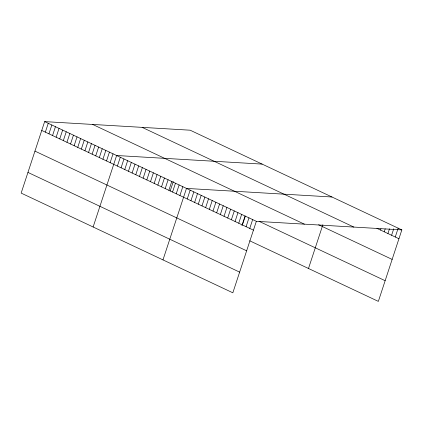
<?xml version="1.0" encoding="UTF-8"?>
<svg xmlns="http://www.w3.org/2000/svg" width="423" height="423" viewBox="0 0 423 423"><rect width="100%" height="100%" fill="white"/><g stroke="black" fill="none" stroke-linecap="round" stroke-linejoin="round"><path stroke-width="0.63" d="M401.85 229.906L190.165 130.199L44.653 121.613L21.15 193.094L232.835 292.801L256.338 221.319L401.85 229.906L378.347 301.388L249.665 240.777M45.351 132.135L48.248 123.31M48.946 133.827L51.849 125.002M52.547 135.524L55.45 126.699M56.143 137.216L59.046 128.396M59.743 138.913L62.646 130.088M63.344 140.605L66.242 131.786M66.94 142.302L69.843 133.478M70.541 144L73.443 135.175M74.141 145.692L77.039 136.867M77.737 147.389L80.64 138.564M81.338 149.081L84.235 140.256M84.933 150.778L87.836 141.954M88.534 152.47L91.437 143.651M92.135 154.168L95.032 145.343M95.73 155.86L98.633 147.04M99.331 157.557L102.229 148.732M102.926 159.254L105.829 150.429M106.527 160.946L109.43 152.121M110.128 162.644L113.026 153.819M93.123 226.992L116.626 155.511L262.138 164.103M117.398 166.07L120.301 157.245M121.078 167.799L123.976 158.974M124.753 169.533L127.656 160.708M128.433 171.262L131.331 162.443M132.108 172.996L135.011 164.172M135.783 174.725L138.686 165.906M139.463 176.46L142.361 167.635M143.138 178.189L146.041 169.369M146.813 179.923L149.716 171.098M150.493 181.652L153.39 172.833M154.168 183.386L157.07 174.562M157.842 185.115L160.745 176.296M161.523 186.85L164.42 178.025M165.197 188.579L168.1 179.759M168.872 190.313L171.775 181.488M170.157 191.048L173.266 181.594M172.552 192.042L175.45 183.222M176.227 193.776L179.13 184.951M179.902 195.505L182.805 186.686M162.982 259.896L186.48 188.415L331.992 197.002M187.257 198.969L190.16 190.149M190.932 200.703L193.834 191.878M194.612 202.432L197.515 193.612M198.287 204.166L201.189 195.341M201.967 205.895L204.864 197.076M205.641 207.63L208.544 198.805M209.316 209.359L212.219 200.539M212.996 211.093L215.894 202.268M216.671 212.822L219.574 204.002M220.346 214.556L223.249 205.731M224.026 216.285L226.924 207.466M227.701 218.019L230.604 209.195M231.376 219.749L234.279 210.929M235.056 221.483L237.953 212.658M238.731 223.212L241.633 214.392M241.935 225.538L245.044 216.084M242.405 224.946L245.308 216.121M246.086 226.68L248.983 217.856M249.76 228.409L252.663 219.585M308.494 268.483L322.876 224.729M380.568 230.07L380.954 228.896M384.243 231.804L385.21 228.859M387.917 233.533L389.467 228.827M391.598 235.267L393.723 228.795M395.272 236.996L398.175 228.171M376.888 228.341L398.947 238.731M142.144 127.365L353.829 227.072M318.619 224.772L392.153 259.405M92.669 124.447L304.359 224.153M259.088 221.335L385.147 280.708M44.653 121.613L256.338 221.319M41.75 130.437L253.435 230.144M34.95 151.117L246.641 250.818M27.95 172.42L239.635 272.121"/></g></svg>
